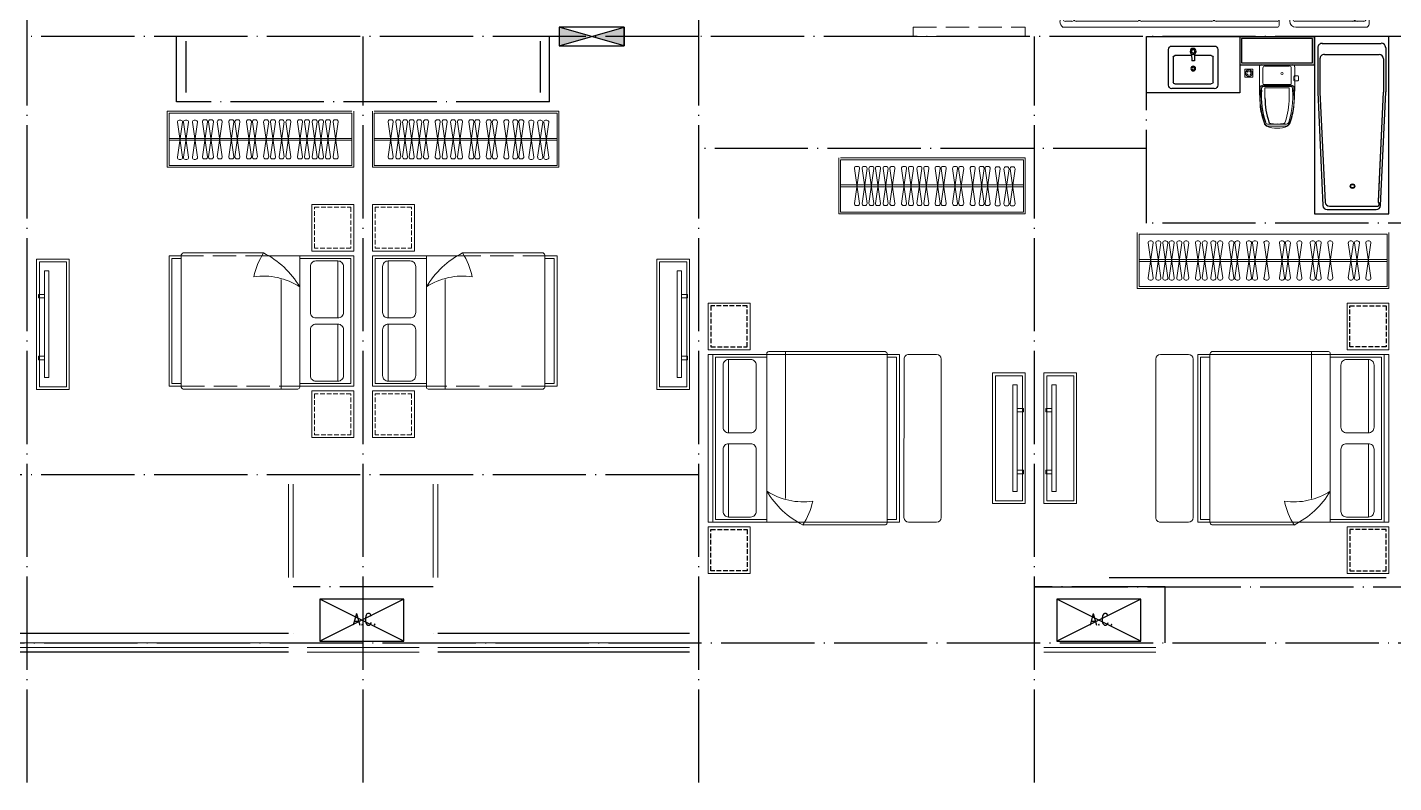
# Model space of a CAD drawing. Extents: x 195225 to 258225, y 4041 to 48538.
# Drawn here: x 220729 to 235379, y 21481 to 29581 of the extents above; entities that cross this region are included whole.
import ezdxf
from ezdxf.enums import TextEntityAlignment as Align

# ---------------------------------------------------------------- set-up
doc = ezdxf.new("R2010")
doc.units = 0
doc.header["$LTSCALE"] = 1000
doc.header["$MEASUREMENT"] = 0
for name, pattern in [('ACAD_ISO02W100', [15, 12, -3]), ('DASH', [0.35, 0.25, -0.1]), ('DOTE', [2.42, 2, -0.2, 0.02, -0.2])]:
    doc.linetypes.add(name, pattern=pattern)
for name, color, linetype in [('14PUB_DIM', 14, 'Continuous'), ('DOTE', 1, 'DOTE'), ('hz', 254, 'Continuous'), ('WALL', 9, 'Continuous'), ('厨卫', 154, 'Continuous'), ('看线', 5, 'Continuous'), ('空调', 8, 'Continuous'), ('管井', 236, 'Continuous'), ('虚线', 251, 'Continuous'), ('轻质隔墙', 143, 'Continuous')]:
    doc.layers.add(name, color=color, linetype=linetype)
for name, color, linetype, lineweight in [('Text-I', 7, 'Continuous', 5), ('五金', 136, 'Continuous', 9), ('家具', 33, 'Continuous', 9), ('房建名称', 7, 'Continuous', 0)]:
    doc.layers.add(name, color=color, linetype=linetype, lineweight=lineweight)
doc.styles.add('C-2007.06.19$0$C-05.28(ok)$0$STANDARD', font='GBENOR', dxfattribs={"bigfont": 'GBCBIG'})
doc.styles.add('DIM_FONT', font='SIMPLEX.shx', dxfattribs={"width": 0.8})

# ---------------------------------------------------------------- blocks, each defined once
blk = doc.blocks.new('XFS')
at = {"layer": '14PUB_DIM'}
blk.add_hatch(color=256, dxfattribs=at).paths.add_polyline_path([(1104652, -51269), (1104452, -51269), (1104652, -51969), (1104452, -51969)])
for p, q in [((1104452, -51969), (1104652, -51269)), ((1104452, -51269), (1104652, -51969))]:
    blk.add_line(p, q, dxfattribs=at)
blk.add_lwpolyline([(1104452, -51969), (1104652, -51969), (1104652, -51269), (1104452, -51269)], close=True, dxfattribs=at)
blk.add_lwpolyline([(1104652, -51269), (1104452, -51269), (1104652, -51969), (1104452, -51969), (1104652, -51269)], dxfattribs=at)
blk = doc.blocks.new('111')
at = {"layer": '空调', "linetype": 'ACAD_ISO02W100'}
for p, q in [((1000, 0), (0, 500)), ((1000, 500), (0, 0))]:
    blk.add_line(p, q, dxfattribs=at)
blk.add_lwpolyline([(0, 500), (0, 0), (1000, 0), (1000, 500)], close=True, dxfattribs=at)
at = {"layer": 'Text-I', "style": 'DIM_FONT', "width": 0.8}
blk.add_text('A.C.', height=140, dxfattribs=at).set_placement((675, 262), align=Align.MIDDLE_RIGHT)
blk = doc.blocks.new('333333333333333333333333')
at = {"layer": '家具'}
for p, q in [((1106032, -52869), (1104052, -52869)), ((1104052, -52869), (1104052, -53469)), ((1106052, -52869), (1106052, -53469)), ((1106032, -52889), (1104072, -52889)), ((1104072, -52889), (1104072, -53449)), ((1104161, -53361), (1104215, -52986)), ((1104161, -52986), (1104215, -53361)), ((1104196, -52964), (1104181, -52964)), ((1104226, -53361), (1104280, -52986)), ((1104226, -52986), (1104280, -53361)), ((1104260, -52964), (1104246, -52964)), ((1104321, -53361), (1104375, -52986)), ((1104321, -52986), (1104375, -53361)), ((1104355, -52964), (1104341, -52964)), ((1104429, -53356), (1104483, -52981)), ((1104429, -52981), (1104483, -53356)), ((1104463, -52959), (1104449, -52959)), ((1104493, -53356), (1104547, -52981)), ((1104493, -52981), (1104547, -53356)), ((1104527, -52959), (1104513, -52959)), ((1104588, -53356), (1104642, -52981)), ((1104588, -52981), (1104642, -53356)), ((1104622, -52959), (1104608, -52959)), ((1104712, -53356), (1104766, -52981)), ((1104712, -52981), (1104766, -53356)), ((1104746, -52959), (1104732, -52959)), ((1104777, -53356), (1104831, -52981)), ((1104777, -52981), (1104831, -53356)), ((1104811, -52959), (1104797, -52959)), ((1104900, -53356), (1104954, -52981)), ((1104900, -52981), (1104954, -53356)), ((1104934, -52959), (1104920, -52959)), ((1104964, -53356), (1105018, -52981)), ((1104964, -52981), (1105018, -53356)), ((1104998, -52959), (1104984, -52959)), ((1105085, -53356), (1105139, -52981)), ((1105085, -52981), (1105139, -53356)), ((1105119, -52959), (1105105, -52959)), ((1105159, -53356), (1105213, -52981)), ((1105159, -52981), (1105213, -53356)), ((1105193, -52959), (1105179, -52959)), ((1105250, -53356), (1105304, -52981)), ((1105250, -52981), (1105304, -53356)), ((1105284, -52959), (1105270, -52959)), ((1105324, -53356), (1105378, -52981)), ((1105324, -52981), (1105378, -53356)), ((1105358, -52959), (1105344, -52959)), ((1105449, -53356), (1105503, -52981)), ((1105449, -52981), (1105503, -53356)), ((1105483, -52959), (1105468, -52959)), ((1105523, -53356), (1105577, -52981)), ((1105523, -52981), (1105577, -53356)), ((1105557, -52959), (1105543, -52959)), ((1105604, -53356), (1105658, -52981)), ((1105604, -52981), (1105658, -53356)), ((1105639, -52959), (1105624, -52959)), ((1105674, -53356), (1105728, -52981)), ((1105674, -52981), (1105728, -53356)), ((1105708, -52959), (1105694, -52959)), ((1105748, -53356), (1105802, -52981)), ((1105748, -52981), (1105802, -53356)), ((1105782, -52959), (1105768, -52959)), ((1105829, -53356), (1105883, -52981)), ((1105829, -52981), (1105883, -53356)), ((1105864, -52959), (1105849, -52959)), ((1106032, -52889), (1106032, -53449)), ((1106032, -53159), (1104072, -53159)), ((1106032, -53179), (1104072, -53179)), ((1104052, -53469), (1106052, -53469)), ((1106032, -53449), (1104072, -53449)), ((1104196, -53384), (1104181, -53384)), ((1104260, -53384), (1104246, -53384)), ((1104355, -53384), (1104341, -53384)), ((1104463, -53379), (1104449, -53379)), ((1104527, -53379), (1104513, -53379)), ((1104622, -53379), (1104608, -53379)), ((1104746, -53379), (1104732, -53379)), ((1104811, -53379), (1104797, -53379)), ((1104934, -53379), (1104920, -53379)), ((1104998, -53379), (1104984, -53379)), ((1105119, -53379), (1105105, -53379)), ((1105193, -53379), (1105179, -53379)), ((1105284, -53379), (1105270, -53379)), ((1105358, -53379), (1105344, -53379)), ((1105483, -53379), (1105468, -53379)), ((1105557, -53379), (1105543, -53379)), ((1105639, -53379), (1105624, -53379)), ((1105708, -53379), (1105694, -53379)), ((1105782, -53379), (1105768, -53379)), ((1105864, -53379), (1105849, -53379))]:
    blk.add_line(p, q, dxfattribs=at)
for centre, start, end in [((1104181, -52984), 90, 187.5946), ((1104196, -52984), 352.4054, 90), ((1104246, -52984), 90, 187.5946), ((1104260, -52984), 352.4054, 90), ((1104341, -52984), 90, 187.5946), ((1104355, -52984), 352.4054, 90), ((1104449, -52979), 90, 187.5946), ((1104463, -52979), 352.4054, 90), ((1104513, -52979), 90, 187.5946), ((1104527, -52979), 352.4054, 90), ((1104608, -52979), 90, 187.5946), ((1104622, -52979), 352.4054, 90), ((1104732, -52979), 90, 187.5946), ((1104746, -52979), 352.4054, 90), ((1104797, -52979), 90, 187.5946), ((1104811, -52979), 352.4054, 90), ((1104920, -52979), 90, 187.5946), ((1104934, -52979), 352.4054, 90), ((1104984, -52979), 90, 187.5946), ((1104998, -52979), 352.4054, 90), ((1105105, -52979), 90, 187.5946), ((1105119, -52979), 352.4054, 90), ((1105179, -52979), 90, 187.5946), ((1105193, -52979), 352.4054, 90), ((1105270, -52979), 90, 187.5946), ((1105284, -52979), 352.4054, 90), ((1105344, -52979), 90, 187.5946), ((1105358, -52979), 352.4054, 90), ((1105468, -52979), 90, 187.5946), ((1105483, -52979), 352.4054, 90), ((1105543, -52979), 90, 187.5946), ((1105557, -52979), 352.4054, 90), ((1105624, -52979), 90, 187.5946), ((1105639, -52979), 352.4054, 90), ((1105694, -52979), 90, 187.5946), ((1105708, -52979), 352.4054, 90), ((1105768, -52979), 90, 187.5946), ((1105782, -52979), 352.4054, 90), ((1105849, -52979), 90, 187.5946), ((1105864, -52979), 352.4054, 90), ((1104181, -53364), 172.4054, 270), ((1104196, -53364), 270, 7.5946), ((1104246, -53364), 172.4054, 270), ((1104260, -53364), 270, 7.5946), ((1104341, -53364), 172.4054, 270), ((1104355, -53364), 270, 7.5946), ((1104449, -53359), 172.4054, 270), ((1104463, -53359), 270, 7.5946), ((1104513, -53359), 172.4054, 270), ((1104527, -53359), 270, 7.5946), ((1104608, -53359), 172.4054, 270), ((1104622, -53359), 270, 7.5946), ((1104732, -53359), 172.4054, 270), ((1104746, -53359), 270, 7.5946), ((1104797, -53359), 172.4054, 270), ((1104811, -53359), 270, 7.5946), ((1104920, -53359), 172.4054, 270), ((1104934, -53359), 270, 7.5946), ((1104984, -53359), 172.4054, 270), ((1104998, -53359), 270, 7.5946), ((1105105, -53359), 172.4054, 270), ((1105119, -53359), 270, 7.5946), ((1105179, -53359), 172.4054, 270), ((1105193, -53359), 270, 7.5946), ((1105270, -53359), 172.4054, 270), ((1105284, -53359), 270, 7.5946), ((1105344, -53359), 172.4054, 270), ((1105358, -53359), 270, 7.5946), ((1105468, -53359), 172.4054, 270), ((1105483, -53359), 270, 7.5946), ((1105543, -53359), 172.4054, 270), ((1105557, -53359), 270, 7.5946), ((1105624, -53359), 172.4054, 270), ((1105639, -53359), 270, 7.5946), ((1105694, -53359), 172.4054, 270), ((1105708, -53359), 270, 7.5946), ((1105768, -53359), 172.4054, 270), ((1105782, -53359), 270, 7.5946), ((1105849, -53359), 172.4054, 270), ((1105864, -53359), 270, 7.5946)]:
    blk.add_arc(centre, 20, start, end, dxfattribs=at)
blk = doc.blocks.new('A$C72813290')
at = {"layer": '家具'}
for p, q in [((579, 1950), (0, 1950)), ((0, 550), (0, 1950)), ((30, 580), (30, 1920)), ((579, 1920), (30, 1920)), ((579, 550), (579, 1960)), ((1830, 1980), (599, 1980)), ((779, 803), (779, 1980)), ((1850, 550), (1850, 1950)), ((1850, 1950), (1980, 1950)), ((1850, 1920), (1950, 1920)), ((1950, 580), (1950, 1920)), ((1980, 550), (1980, 1950)), ((170, 1895), (170, 1283)), ((170, 605), (170, 1217)), ((912, 550), (0, 550)), ((579, 580), (30, 580)), ((1830, 520), (967, 520)), ((1850, 580), (1950, 580)), ((1850, 550), (1980, 550))]:
    blk.add_line(p, q, dxfattribs=at)
at = {"layer": '家具', "linetype": 'DASH'}
for p, q in [((1850, 1950), (579, 1950)), ((912, 550), (1850, 550))]:
    blk.add_line(p, q, dxfattribs=at)
at = {"layer": '家具'}
for points in [[(450, 2500), (0, 2500), (0, 2000), (450, 2000), (450, 2500), (370, 2500)], [(450, 0), (0, 0), (0, 500), (450, 500), (450, 0), (370, 0)]]:
    blk.add_lwpolyline(points, dxfattribs=at)
at = {"layer": '家具', "linetype": 'DASH', "ltscale": 0.2}
for points in [[(420, 2470), (30, 2470), (30, 2030), (420, 2030)], [(420, 30), (30, 30), (30, 470), (420, 470)]]:
    blk.add_lwpolyline(points, close=True, dxfattribs=at)
at = {"layer": '家具'}
for points in [[(170, 1895), (405, 1895, -0.414214), (465, 1835), (465, 1343, -0.414214), (405, 1283), (170, 1283, -0.414214), (110, 1343), (110, 1835, -0.414214)], [(170, 605), (405, 605, 0.414214), (465, 665), (465, 1157, 0.414214), (405, 1217), (170, 1217, 0.414214), (110, 1157), (110, 665, 0.414214)]]:
    blk.add_lwpolyline(points, format="xyb", close=True, dxfattribs=at)
blk.add_lwpolyline([(579, 883, 0.180302), (1071, 775, -0.088637), (967, 520, 28871.271551)], format="xyb", dxfattribs=at)
for centre, radius, start, end in [((599, 1960), 20, 90, 180), ((1819, 1951), 30.7, 357.6884, 69.6917), ((1392, 1363), 944, 210.6075, 243.2773), ((1819, 549), 30.7, 290.3566, 2.3152)]:
    blk.add_arc(centre, radius, start, end, dxfattribs=at)
blk = doc.blocks.new('ff2')
at = {"layer": '家具'}
for p, q in [((1371304, 380745), (1371304, 380145)), ((1371324, 380725), (1373984, 380725)), ((1371324, 380725), (1371324, 380165)), ((1371476, 380257), (1371422, 380632)), ((1371476, 380632), (1371422, 380257)), ((1371442, 380655), (1371457, 380655)), ((1371558, 380257), (1371504, 380632)), ((1371558, 380632), (1371504, 380257)), ((1371524, 380655), (1371538, 380655)), ((1371632, 380257), (1371578, 380632)), ((1371632, 380632), (1371578, 380257)), ((1371598, 380655), (1371612, 380655)), ((1371701, 380257), (1371647, 380632)), ((1371701, 380632), (1371647, 380257)), ((1371667, 380655), (1371682, 380655)), ((1371783, 380257), (1371729, 380632)), ((1371783, 380632), (1371729, 380257)), ((1371749, 380655), (1371763, 380655)), ((1371857, 380257), (1371803, 380632)), ((1371857, 380632), (1371803, 380257)), ((1371823, 380655), (1371837, 380655)), ((1371982, 380257), (1371928, 380632)), ((1371982, 380632), (1371928, 380257)), ((1371948, 380655), (1371962, 380655)), ((1372056, 380257), (1372002, 380632)), ((1372056, 380632), (1372002, 380257)), ((1372022, 380655), (1372036, 380655)), ((1372147, 380257), (1372093, 380632)), ((1372147, 380632), (1372093, 380257)), ((1372113, 380655), (1372127, 380655)), ((1372221, 380257), (1372167, 380632)), ((1372221, 380632), (1372167, 380257)), ((1372187, 380655), (1372201, 380655)), ((1372342, 380257), (1372288, 380632)), ((1372342, 380632), (1372288, 380257)), ((1372308, 380655), (1372322, 380655)), ((1372406, 380257), (1372352, 380632)), ((1372406, 380632), (1372352, 380257)), ((1372372, 380655), (1372386, 380655)), ((1372529, 380257), (1372475, 380632)), ((1372529, 380632), (1372475, 380257)), ((1372495, 380655), (1372509, 380655)), ((1372594, 380257), (1372540, 380632)), ((1372594, 380632), (1372540, 380257)), ((1372559, 380655), (1372574, 380655)), ((1372718, 380257), (1372664, 380632)), ((1372718, 380632), (1372664, 380257)), ((1372683, 380655), (1372698, 380655)), ((1372883, 380257), (1372829, 380632)), ((1372883, 380632), (1372829, 380257)), ((1372849, 380655), (1372863, 380655)), ((1372947, 380257), (1372893, 380632)), ((1372947, 380632), (1372893, 380257)), ((1372913, 380655), (1372927, 380655)), ((1373071, 380257), (1373017, 380632)), ((1373071, 380632), (1373017, 380257)), ((1373037, 380655), (1373051, 380655)), ((1373213, 380257), (1373159, 380632)), ((1373213, 380632), (1373159, 380257)), ((1373179, 380655), (1373193, 380655)), ((1373277, 380257), (1373223, 380632)), ((1373277, 380632), (1373223, 380257)), ((1373243, 380655), (1373257, 380655)), ((1373401, 380257), (1373347, 380632)), ((1373401, 380632), (1373347, 380257)), ((1373367, 380655), (1373381, 380655)), ((1373622, 380257), (1373568, 380632)), ((1373622, 380632), (1373568, 380257)), ((1373588, 380655), (1373602, 380655)), ((1373687, 380257), (1373633, 380632)), ((1373687, 380632), (1373633, 380257)), ((1373652, 380655), (1373667, 380655)), ((1373811, 380257), (1373757, 380632)), ((1373811, 380632), (1373757, 380257)), ((1373776, 380655), (1373791, 380655)), ((1373984, 380725), (1373984, 380165)), ((1374004, 380745), (1374004, 380145)), ((1371324, 380455), (1373984, 380455)), ((1371324, 380435), (1373984, 380435)), ((1371442, 380235), (1371457, 380235)), ((1371524, 380235), (1371538, 380235)), ((1371598, 380235), (1371612, 380235)), ((1371667, 380235), (1371682, 380235)), ((1371749, 380235), (1371763, 380235)), ((1371823, 380235), (1371837, 380235)), ((1371948, 380235), (1371962, 380235)), ((1372022, 380235), (1372036, 380235)), ((1372113, 380235), (1372127, 380235)), ((1372187, 380235), (1372201, 380235)), ((1372308, 380235), (1372322, 380235)), ((1372372, 380235), (1372386, 380235)), ((1372495, 380235), (1372509, 380235)), ((1372559, 380235), (1372574, 380235)), ((1372683, 380235), (1372698, 380235)), ((1372849, 380235), (1372863, 380235)), ((1372913, 380235), (1372927, 380235)), ((1373037, 380235), (1373051, 380235)), ((1373179, 380235), (1373193, 380235)), ((1373243, 380235), (1373257, 380235)), ((1373367, 380235), (1373381, 380235)), ((1373588, 380235), (1373602, 380235)), ((1373652, 380235), (1373667, 380235)), ((1373776, 380235), (1373791, 380235)), ((1374004, 380145), (1371304, 380145)), ((1371324, 380165), (1373984, 380165))]:
    blk.add_line(p, q, dxfattribs=at)
for centre, start, end in [((1371442, 380635), 90, 187.5946), ((1371457, 380635), 352.4054, 90), ((1371524, 380635), 90, 187.5946), ((1371538, 380635), 352.4054, 90), ((1371598, 380635), 90, 187.5946), ((1371612, 380635), 352.4054, 90), ((1371667, 380635), 90, 187.5946), ((1371682, 380635), 352.4054, 90), ((1371749, 380635), 90, 187.5946), ((1371763, 380635), 352.4054, 90), ((1371823, 380635), 90, 187.5946), ((1371837, 380635), 352.4054, 90), ((1371948, 380635), 90, 187.5946), ((1371962, 380635), 352.4054, 90), ((1372022, 380635), 90, 187.5946), ((1372036, 380635), 352.4054, 90), ((1372113, 380635), 90, 187.5946), ((1372127, 380635), 352.4054, 90), ((1372187, 380635), 90, 187.5946), ((1372201, 380635), 352.4054, 90), ((1372308, 380635), 90, 187.5946), ((1372322, 380635), 352.4054, 90), ((1372372, 380635), 90, 187.5946), ((1372386, 380635), 352.4054, 90), ((1372495, 380635), 90, 187.5946), ((1372509, 380635), 352.4054, 90), ((1372559, 380635), 90, 187.5946), ((1372574, 380635), 352.4054, 90), ((1372683, 380635), 90, 187.5946), ((1372698, 380635), 352.4054, 90), ((1372849, 380635), 90, 187.5946), ((1372863, 380635), 352.4054, 90), ((1372913, 380635), 90, 187.5946), ((1372927, 380635), 352.4054, 90), ((1373037, 380635), 90, 187.5946), ((1373051, 380635), 352.4054, 90), ((1373179, 380635), 90, 187.5946), ((1373193, 380635), 352.4054, 90), ((1373243, 380635), 90, 187.5946), ((1373257, 380635), 352.4054, 90), ((1373367, 380635), 90, 187.5946), ((1373381, 380635), 352.4054, 90), ((1373588, 380635), 90, 187.5946), ((1373602, 380635), 352.4054, 90), ((1373652, 380635), 90, 187.5946), ((1373667, 380635), 352.4054, 90), ((1373776, 380635), 90, 187.5946), ((1373791, 380635), 352.4054, 90), ((1371442, 380255), 172.4054, 270), ((1371457, 380255), 270, 7.5946), ((1371524, 380255), 172.4054, 270), ((1371538, 380255), 270, 7.5946), ((1371598, 380255), 172.4054, 270), ((1371612, 380255), 270, 7.5946), ((1371667, 380255), 172.4054, 270), ((1371682, 380255), 270, 7.5946), ((1371749, 380255), 172.4054, 270), ((1371763, 380255), 270, 7.5946), ((1371823, 380255), 172.4054, 270), ((1371837, 380255), 270, 7.5946), ((1371948, 380255), 172.4054, 270), ((1371962, 380255), 270, 7.5946), ((1372022, 380255), 172.4054, 270), ((1372036, 380255), 270, 7.5946), ((1372113, 380255), 172.4054, 270), ((1372127, 380255), 270, 7.5946), ((1372187, 380255), 172.4054, 270), ((1372201, 380255), 270, 7.5946), ((1372308, 380255), 172.4054, 270), ((1372322, 380255), 270, 7.5946), ((1372372, 380255), 172.4054, 270), ((1372386, 380255), 270, 7.5946), ((1372495, 380255), 172.4054, 270), ((1372509, 380255), 270, 7.5946), ((1372559, 380255), 172.4054, 270), ((1372574, 380255), 270, 7.5946), ((1372683, 380255), 172.4054, 270), ((1372698, 380255), 270, 7.5946), ((1372849, 380255), 172.4054, 270), ((1372863, 380255), 270, 7.5946), ((1372913, 380255), 172.4054, 270), ((1372927, 380255), 270, 7.5946), ((1373037, 380255), 172.4054, 270), ((1373051, 380255), 270, 7.5946), ((1373179, 380255), 172.4054, 270), ((1373193, 380255), 270, 7.5946), ((1373243, 380255), 172.4054, 270), ((1373257, 380255), 270, 7.5946), ((1373367, 380255), 172.4054, 270), ((1373381, 380255), 270, 7.5946), ((1373588, 380255), 172.4054, 270), ((1373602, 380255), 270, 7.5946), ((1373652, 380255), 172.4054, 270), ((1373667, 380255), 270, 7.5946), ((1373776, 380255), 172.4054, 270), ((1373791, 380255), 270, 7.5946)]:
    blk.add_arc(centre, 20, start, end, dxfattribs=at)
blk = doc.blocks.new('A$C2FB07499')
at = {"layer": '家具', "ltscale": 0.5}
blk.add_lwpolyline([(500, 300), (150, 300), (150, 1700), (500, 1700)], close=True, dxfattribs=at)
at = {"layer": '家具', "ltscale": 40}
for points in [[(470, 330), (180, 330), (180, 1670), (470, 1670)], [(368, 1572), (415, 1572), (415, 428), (368, 428)], [(415, 1381), (480, 1381), (480, 1343), (415, 1343)], [(415, 717), (480, 717), (480, 679), (415, 679)]]:
    blk.add_lwpolyline(points, close=True, dxfattribs=at)
blk = doc.blocks.new('A$C31D9048E')
at = {"layer": '家具'}
for p, q in [((629, 2350), (0, 2350)), ((0, 550), (0, 2350)), ((50, 550), (50, 2350)), ((629, 550), (629, 2360)), ((1920, 2350), (629, 2350)), ((1900, 2380), (649, 2380)), ((829, 803), (829, 2380)), ((1920, 550), (1920, 2350)), ((1920, 2350), (2050, 2350)), ((2050, 550), (2050, 2350)), ((2150, 2350), (2450, 2350)), ((80, 580), (80, 2320)), ((629, 2320), (80, 2320)), ((220, 2295), (220, 1508)), ((1920, 2320), (2020, 2320)), ((2020, 580), (2020, 2320)), ((2100, 600), (2100, 2300)), ((2500, 600), (2500, 2300)), ((220, 605), (220, 1392)), ((962, 550), (0, 550)), ((629, 580), (80, 580)), ((962, 550), (1920, 550)), ((1900, 520), (1017, 520)), ((1920, 580), (2020, 580)), ((1920, 550), (2050, 550)), ((2150, 550), (2450, 550))]:
    blk.add_line(p, q, dxfattribs=at)
for points in [[(450, 2900), (0, 2900), (0, 2400), (450, 2400), (450, 2900), (370, 2900)], [(450, 0), (0, 0), (0, 500), (450, 500), (450, 0), (370, 0)]]:
    blk.add_lwpolyline(points, dxfattribs=at)
for points in [[(220, 2295), (455, 2295, -0.414214), (515, 2235), (515, 1568, -0.414214), (455, 1508), (220, 1508, -0.414214), (160, 1568), (160, 2235, -0.414214)], [(220, 605), (455, 605, 0.414214), (515, 665), (515, 1332, 0.414214), (455, 1392), (220, 1392, 0.414214), (160, 1332), (160, 665, 0.414214)]]:
    blk.add_lwpolyline(points, format="xyb", close=True, dxfattribs=at)
blk.add_lwpolyline([(629, 883, 0.180302), (1121, 775, -0.088637), (1017, 520, 28871.271551)], format="xyb", dxfattribs=at)
for centre, radius, start, end in [((649, 2360), 20, 90, 180), ((1889, 2351), 30.7, 357.6884, 69.6917), ((2150, 2300), 50, 90, 180), ((2450, 2300), 50, 0, 90), ((1442, 1363), 944, 210.6075, 243.2773), ((2150, 600), 50, 180, 270), ((2450, 600), 50, 270, 0), ((1889, 549), 30.7, 290.3566, 2.3152)]:
    blk.add_arc(centre, radius, start, end, dxfattribs=at)
at = {"layer": '虚线', "linetype": 'DASH', "ltscale": 0.2}
for points in [[(420, 2870), (30, 2870), (30, 2430), (420, 2430)], [(420, 30), (30, 30), (30, 470), (420, 470)]]:
    blk.add_lwpolyline(points, close=True, dxfattribs=at)
blk = doc.blocks.new('A$C25AA54E1')
at = {"ltscale": 20}
for p, q in [((918, 3081), (3211, 3081)), ((3413, 3081), (4163, 3081)), ((884, 2199), (884, 3017)), ((3234, 2997), (3234, 3061)), ((3234, 2234), (3234, 2996)), ((3347, 3015), (3347, 1617)), ((4198, 3046), (4198, 1539)), ((1712, 2211), (1057, 2211)), ((3212, 2211), (1757, 2211)), ((1012, 2176), (906, 2176)), ((1, 1972), (0, 511)), ((883, 2042), (71, 2042)), ((906, 1914), (906, 2019)), ((871, 614), (872, 1868)), ((1443, 1750), (2878, 1750)), ((1443, 728), (1443, 1750)), ((2878, 1750), (2878, 728)), ((4024, 1551), (3413, 1551)), ((4047, 1574), (4047, 1539)), ((4175, 1516), (4070, 1516)), ((3325, 1234), (3325, 597)), ((4110, 1300), (3391, 1300)), ((4176, 597), (4176, 1234)), ((2878, 728), (1443, 728)), ((882, 440), (70, 440)), ((905, 463), (905, 568)), ((3391, 531), (4110, 531))]:
    blk.add_line(p, q, dxfattribs=at)
for p, q in [((918, 2994), (918, 2234)), ((1011, 3017), (942, 3017)), ((1034, 2994), (1034, 2234)), ((1711, 3017), (1058, 3017)), ((1734, 2996), (1734, 2234)), ((2511, 3017), (1758, 3017)), ((2534, 2996), (2534, 2234)), ((3211, 3017), (2558, 3017)), ((3380, 2996), (3380, 1606)), ((4070, 3017), (3403, 3017)), ((4047, 2994), (4047, 1574)), ((4140, 3017), (4070, 3017)), ((4163, 2994), (4163, 1574)), ((3211, 2846), (1058, 2846)), ((4025, 2846), (3403, 2846)), ((781, 2780), (884, 2780)), ((781, 2709), (884, 2709)), ((536, 2283), (536, 2042)), ((606, 2283), (606, 2042)), ((941, 2211), (1012, 2211)), ((603, 2178), (536, 2178)), ((64, 1915), (65, 1985)), ((65, 1869), (64, 1915)), ((88, 2008), (848, 2007)), ((503, 2041), (503, 2042)), ((871, 1984), (871, 1914)), ((64, 569), (65, 1872)), ((87, 1892), (849, 1891)), ((87, 1892), (849, 1891)), ((88, 1892), (848, 1891)), ((236, 592), (236, 1892)), ((293, 592), (293, 1892)), ((1476, 1717), (2845, 1717)), ((1476, 761), (1476, 1717)), ((2845, 1717), (2845, 761)), ((4047, 1584), (3402, 1584)), ((3860, 1302), (3860, 1551)), ((3876, 1551), (3876, 1303)), ((3918, 1551), (3918, 1302)), ((3930, 1300), (3930, 1551)), ((4140, 1551), (4070, 1551)), ((65, 1242), (871, 1241)), ((3360, 1234), (3360, 597)), ((4110, 1265), (3391, 1265)), ((4141, 597), (4141, 1234)), ((2845, 761), (1476, 761)), ((87, 592), (848, 591)), ((64, 499), (64, 569)), ((87, 476), (848, 475)), ((536, 440), (536, 0)), ((561, 440), (561, 0)), ((603, 440), (603, 128)), ((606, 440), (606, 70)), ((871, 498), (871, 568)), ((3391, 566), (4110, 566)), ((3860, 70), (3860, 531)), ((3930, 507), (3860, 507)), ((3918, 465), (3860, 465)), ((3876, 531), (3876, 0)), ((3918, 531), (3918, 128)), ((3930, 0), (3930, 531)), ((3930, 416), (3860, 416)), ((3930, 374), (3860, 374)), ((3918, 297), (3860, 297)), ((606, 292), (536, 292)), ((603, 250), (536, 250)), ((606, 208), (536, 208)), ((606, 158), (536, 158)), ((3930, 255), (3860, 255)), ((3930, 213), (3860, 213)), ((3918, 171), (3860, 171)), ((606, 116), (536, 116)), ((606, 74), (536, 74)), ((1105, 44), (536, 44)), ((606, 86), (603, 86)), ((606, 70), (3860, 70)), ((686, 70), (686, 0)), ((728, 70), (728, 0)), ((770, 70), (770, 0)), ((812, 70), (812, 0)), ((938, 70), (938, 0)), ((979, 70), (979, 0)), ((1021, 70), (1021, 0)), ((1063, 70), (1063, 0)), ((1189, 70), (1189, 0)), ((1231, 70), (1231, 0)), ((1273, 70), (1273, 0)), ((1314, 70), (1314, 0)), ((1440, 70), (1440, 0)), ((2310, 44), (1440, 44)), ((1482, 70), (1482, 0)), ((1574, 70), (1574, 0)), ((1616, 70), (1616, 0)), ((1741, 70), (1741, 0)), ((1993, 70), (1993, 0)), ((2035, 70), (2035, 0)), ((2076, 70), (2076, 0)), ((2118, 70), (2118, 0)), ((2394, 70), (2394, 0)), ((2436, 70), (2436, 0)), ((2478, 70), (2478, 0)), ((2520, 70), (2520, 0)), ((2645, 70), (2645, 0)), ((3365, 44), (2645, 44)), ((2687, 70), (2687, 0)), ((3198, 70), (3198, 0)), ((3240, 70), (3240, 0)), ((3281, 70), (3281, 0)), ((3323, 70), (3323, 0)), ((3449, 70), (3449, 0)), ((3491, 70), (3491, 0)), ((3533, 70), (3533, 0)), ((3575, 70), (3575, 0)), ((3750, 70), (3750, 0)), ((3930, 44), (3750, 44)), ((3792, 70), (3792, 0)), ((3834, 70), (3834, 0)), ((3930, 122), (3860, 122)), ((3930, 86), (3918, 86)), ((536, 0), (3930, 0))]:
    blk.add_line(p, q)
blk.add_lwpolyline([(781, 2895), (781, 2199), (85, 2199), (85, 2895)], close=True, dxfattribs=at)
blk.add_lwpolyline([(698, 2812), (698, 2282), (169, 2282), (169, 2812)], close=True)
at = {"ltscale": 20, "extrusion": (0, 0, -1)}
for centre, major_axis, ratio, start_param, end_param in [((953, 3021), (-49.4, 49.4), 1, 5.45018, 6.544088), ((3211, 3058), (16.4, 16.4), 1, -0.785398, 0.696689), ((4163, 3046), (24.6, 24.6), 1, -0.785398, 0.785398), ((906, 2199), (16.2, 16.2), 1, 2.356194, 3.926991), ((1012, 2234), (-16.2, 16.2), 1, 2.356194, 3.926991), ((1012, 2193), (12.7, 12.7), 0.942987, -0.815786, 2.325807), ((1057, 2234), (-16.2, 16.2), 1, 3.926991, 5.497787), ((1712, 2234), (-16.2, 16.2), 1, 2.356194, 3.926991), ((1757, 2234), (16.2, 16.2), 1, 2.356194, 3.926991), ((2512, 2234), (-16.2, 16.2), 1, 2.356194, 3.926991), ((2557, 2234), (16.2, 16.2), 1, 2.356194, 3.926991), ((3212, 2234), (-16.2, 16.2), 1, 2.356194, 3.926991), ((4024, 1574), (16.2, 16.2), 1, 0.785398, 2.356194), ((4175, 1539), (-16.2, 16.2), 1, 2.356194, 3.926991)]:
    blk.add_ellipse(centre, major_axis=major_axis, ratio=ratio, start_param=start_param, end_param=end_param, dxfattribs=at)
at = {"ltscale": 20}
for centre, major_axis, ratio, start_param, end_param in [((3413, 3015), (-46.6, 46.6), 1, -0.785398, 0.785398), ((71, 1972), (49.7, 49.7), 1, 0.785398, 2.356194), ((848, 1914), (-16.2, 16.2), 1, 2.355029, 3.925825), ((889, 1914), (12.4, 12.4), 0.984307, 2.347446, 5.489038), ((883, 2019), (-16.2, 16.2), 1, 3.925825, 5.496622), ((849, 1868), (16.2, 16.2), 1, 5.496622, 7.067418), ((849, 1868), (16.2, 16.2), 1, 5.496622, 7.067418), ((3413, 1617), (46.6, 46.6), 1, 2.356194, 3.926991), ((4070, 1539), (16.2, 16.2), 1, 2.356194, 3.926991), ((3391, 1234), (-46.6, 46.6), 1, -0.785398, 0.785398), ((4110, 1234), (46.6, 46.6), 1, 5.497787, 7.068583), ((848, 614), (-16.2, 16.2), 1, 2.355029, 3.925825), ((848, 568), (-16.2, 16.2), 1, 3.925825, 5.496622), ((3391, 597), (46.6, 46.6), 1, 2.356194, 3.926991), ((4110, 597), (-46.6, 46.6), 1, 2.356194, 3.926991), ((70, 511), (49.7, 49.7), 1, 2.356194, 3.926991), ((888, 568), (12.4, 12.4), 0.984309, -0.794147, 2.347446), ((882, 463), (-16.2, 16.2), 1, 2.355029, 3.925825)]:
    blk.add_ellipse(centre, major_axis=major_axis, ratio=ratio, start_param=start_param, end_param=end_param, dxfattribs=at)
at = {"extrusion": (0, 0, -1)}
for centre, major_axis, start_param, end_param in [((942, 2994), (16.4, 16.4), 3.926991, 5.497787), ((1011, 2994), (16.4, 16.4), -0.785398, 0.785398), ((1058, 2994), (16.4, 16.4), 3.926991, 5.497787), ((1711, 2994), (-16.4, 16.4), 0.785398, 2.267485), ((1758, 2994), (16.4, 16.4), 4.0157, 5.497787), ((2511, 2994), (-16.4, 16.4), 0.785398, 2.267485), ((2558, 2994), (16.4, 16.4), 4.0157, 5.497787), ((3211, 2994), (-16.4, 16.4), 0.785398, 2.267485), ((3403, 2994), (16.4, 16.4), 4.0157, 5.497787), ((4023, 2994), (16.4, 16.4), -0.785398, 0.785398), ((4070, 2994), (-16.4, 16.4), 5.497787, 7.068583), ((4140, 2994), (16.4, 16.4), -0.785398, 0.785398), ((1058, 2869), (-16.4, 16.4), 3.926991, 5.409078), ((3211, 2822), (16.4, 16.4), -0.785398, 0.696689), ((3403, 2869), (-16.4, 16.4), 3.926991, 5.409078), ((4025, 2822), (-16.4, 16.4), 0.785398, 2.267485), ((941, 2234), (16.2, 16.2), 2.356194, 3.926991), ((4070, 1574), (16.2, 16.2), 2.356194, 3.926991), ((4140, 1574), (-16.2, 16.2), 2.356194, 3.926991)]:
    blk.add_ellipse(centre, major_axis=major_axis, ratio=1, start_param=start_param, end_param=end_param, dxfattribs=at)
for centre, major_axis, start_param, end_param in [((1058, 2822), (16.4, 16.4), 0.785398, 2.267485), ((3211, 2869), (16.4, 16.4), 3.926991, 5.409078), ((3403, 2822), (16.4, 16.4), 0.785398, 2.267485), ((4025, 2869), (16.4, 16.4), 3.926991, 5.409078), ((88, 1915), (16.4, 16.4), 2.355029, 3.925825), ((88, 1985), (-16.4, 16.4), -0.786564, 0.784233), ((89, 1915), (-16.4, 16.4), 0.784233, 2.266319), ((89, 1915), (-16.4, 16.4), 0.784233, 2.266319), ((848, 1985), (16.2, 16.2), 5.496622, 7.067418), ((88, 1869), (-16.4, 16.4), -0.786564, 0.784233), ((89, 1869), (-16.4, 16.4), -0.697854, 0.784233), ((89, 1869), (16.4, 16.4), 0.872942, 2.355029), ((3402, 1606), (15.5, 15.5), 2.356194, 3.926991), ((3391, 1234), (-22, 22), -0.785398, 0.785398), ((4110, 1234), (22, 22), 5.497787, 7.068583), ((87, 615), (16.4, 16.4), 2.355029, 3.925825), ((87, 569), (-16.4, 16.4), -0.786564, 0.784233), ((3391, 597), (22, 22), 2.356194, 3.926991), ((4110, 597), (-22, 22), 2.356194, 3.926991), ((87, 499), (-16.4, 16.4), 0.784233, 2.355029), ((848, 498), (-16.2, 16.2), 2.355029, 3.925825)]:
    blk.add_ellipse(centre, major_axis=major_axis, ratio=1, start_param=start_param, end_param=end_param)
blk = doc.blocks.new('ma2')
at = {"layer": '厨卫', "color": 0}
for centre, radius, start, end in [((712, -340), 881, 175.7103, 198.2941), ((704, -353), 834, 180.1819, 198.4973)]:
    blk.add_arc(centre, radius, start, end, dxfattribs=at)
at = {"layer": '家具', "color": 0}
for p, q in [((0, 0), (-166, 0)), ((0, 0), (166, 0)), ((-189, -22), (-189, -274)), ((-153, -36), (-153, -198)), ((0, -14), (-130, -14)), ((0, -14), (130, -14)), ((153, -36), (153, -198)), ((180, -125), (180, -165)), ((192, -118), (187, -118)), ((189, -22), (189, -122)), ((189, -121), (189, -130)), ((189, -137), (189, -146)), ((192, -118), (222, -118)), ((230, -125), (230, -165)), ((-180, -230), (-139, -212)), ((-180, -230), (-180, -316)), ((-180, -230), (0, -230)), ((-176, -279), (-176, -280)), ((-166, -274), (-171, -274)), ((-166, -253), (-166, -274)), ((-148, -235), (0, -235)), ((-139, -212), (0, -212)), ((-130, -220), (0, -220)), ((-130, -250), (-130, -356)), ((0, -247), (-127, -247)), ((-119, -247), (0, -247)), ((139, -212), (0, -212)), ((130, -220), (0, -220)), ((180, -230), (0, -230)), ((148, -235), (0, -235)), ((119, -247), (0, -247)), ((0, -247), (127, -247)), ((130, -250), (130, -356)), ((180, -230), (139, -212)), ((166, -253), (166, -274)), ((166, -274), (171, -274)), ((176, -279), (176, -280)), ((180, -230), (180, -316)), ((192, -172), (187, -172)), ((189, -153), (189, -162)), ((189, -170), (189, -274)), ((192, -172), (222, -172)), ((-77, -636), (-102, -636)), ((93, -660), (-93, -660)), ((-68, -636), (-77, -636)), ((-68, -636), (0, -636)), ((68, -636), (0, -636)), ((0, -660), (93, -660)), ((68, -636), (77, -636)), ((77, -636), (102, -636))]:
    blk.add_line(p, q, dxfattribs=at)
blk.add_circle((53, -94), 11.4, dxfattribs=at)
for centre, radius, start, end in [((-166, -22), 22.5, 90, 180), ((166, -22), 22.5, 0, 90), ((-130, -36), 22.5, 90, 180), ((130, -36), 22.5, 0, 90), ((187, -125), 7.2, 90, 180), ((222, -125), 7.2, 0, 90), ((6806, -15), 7000, 182.1248, 183.6001), ((316, -367), 499, 170.0177, 190.1149), ((-171, -279), 4.5, 90, 180), ((-148, -253), 18, 90, 180), ((-130, -198), 22.5, 180, 270), ((-127, -250), 3.6, 90, 180), ((-712, -340), 881, 341.7059, 4.2897), ((127, -250), 3.6, 0, 90), ((130, -198), 22.5, 270, 0), ((148, -253), 18, 0, 90), ((171, -279), 4.5, 0, 90), ((-316, -367), 499, 349.8851, 9.9823), ((187, -165), 7.2, 180, 270), ((-6806, -15), 7000, 356.3999, 357.8752), ((222, -165), 7.2, 270, 0), ((-704, -353), 834, 341.5027, 359.8181), ((749, -321), 939, 188.1773, 199.5371), ((594, -353), 776, 187.5237, 201.3401), ((-594, -353), 776, 338.6599, 352.4763), ((-749, -321), 939, 340.4627, 351.8238), ((-123, -630), 13.5, 199.5371, 212.7351), ((-70, -597), 75.7, 212.7351, 236.2527), ((-116, -630), 13.5, 201.3401, 225.0457), ((117, -396), 344, 225.0457, 228.0777), ((-100, -611), 25.3, 193.7471, 265.3876), ((-92, -626), 34, 231.9313, 272.5793), ((-13, -423), 257, 247.1573, 272.879), ((-70, -612), 18, 198.4973, 250.8187), ((-15, -386), 250, 255.8484, 273.4075), ((15, -386), 250, 266.5925, 284.1516), ((13, -423), 257, 267.121, 292.8427), ((70, -612), 18, 289.1813, 341.5027), ((92, -626), 34, 267.4207, 308.0687), ((100, -611), 25.3, 274.6124, 346.2529), ((70, -597), 75.7, 303.7473, 327.2649), ((-117, -396), 344, 311.9223, 314.9543), ((116, -630), 13.5, 314.9543, 338.6599), ((123, -630), 13.5, 327.2649, 340.4629)]:
    blk.add_arc(centre, radius, start, end, dxfattribs=at)
blk = doc.blocks.new('x6')
at = {"layer": '厨卫', "color": 0}
for p, q in [((227, 0), (-227, 0)), ((-265, -38), (-265, -419)), ((-214, -387), (-214, -121)), ((-195, -102), (-16, -102)), ((-19, -57), (-32, -57)), ((-13, -43), (-23, -34)), ((-13, -70), (-22, -80)), ((-16, -84), (-13, -158)), ((0, -38), (0, -24)), ((0, -75), (0, -89)), ((22, -33), (13, -43)), ((23, -79), (13, -70)), ((16, -84), (13, -158)), ((16, -102), (195, -102)), ((19, -57), (32, -57)), ((214, -121), (214, -387)), ((265, -419), (265, -38)), ((-13, -158), (13, -158)), ((195, -406), (-195, -406)), ((-227, -457), (227, -457))]:
    blk.add_line(p, q, dxfattribs=at)
for centre, radius in [((0, -57), 32.3), ((0, -57), 18.8), ((-1, -241), 25.4), ((-1, -241), 16)]:
    blk.add_circle(centre, radius, dxfattribs=at)
for centre, radius, start, end in [((-227, -38), 38.1, 90, 180), ((227, -38), 38.1, 0, 90), ((-195, -121), 19.1, 90, 180), ((195, -121), 19.1, 0, 90), ((-227, -419), 38.1, 180, 270), ((-195, -387), 19.1, 180, 270), ((195, -387), 19.1, 270, 0), ((227, -419), 38.1, 270, 0)]:
    blk.add_arc(centre, radius, start, end, dxfattribs=at)
blk = doc.blocks.new('qqqewere')
at = {"layer": '厨卫'}
for p, q in [((430647, 215956), (430647, 214055)), ((431446, 215956), (430647, 215956)), ((431446, 214055), (431446, 215956)), ((430737, 215866), (430682, 214652)), ((430760, 215831), (430706, 214649)), ((430760, 215819), (430706, 214649)), ((431285, 215873), (430767, 215873)), ((431309, 215908), (430784, 215908)), ((431387, 214649), (431333, 215831)), ((431411, 214652), (431356, 215866)), ((430682, 214174), (430682, 214647)), ((430706, 214293), (430706, 214649)), ((431387, 214293), (431387, 214649)), ((431411, 214174), (431411, 214647)), ((431340, 214245), (430753, 214245)), ((430647, 214055), (431446, 214055)), ((431363, 214127), (430730, 214127))]:
    blk.add_line(p, q, dxfattribs=at)
for radius in [23.8, 19]:
    blk.add_circle((431038, 215659), radius, dxfattribs=at)
for centre, radius, start, end in [((430784, 215861), 47.5, 90, 173.7966), ((430776, 215850), 24.8, 112.5638, 230.6631), ((431285, 215825), 47.5, 6.6325, 90), ((431309, 215861), 47.5, 6.2034, 90), ((430730, 214647), 47.5, 173.7966, 180), ((431363, 214647), 47.5, 0, 6.2034), ((430753, 214293), 47.5, 180, 270), ((431340, 214293), 47.5, 270, 0), ((430730, 214174), 47.5, 180, 270), ((431363, 214174), 47.5, 270, 0)]:
    blk.add_arc(centre, radius, start, end, dxfattribs=at)
at = {"layer": '厨卫', "style": 'C-2007.06.19$0$C-05.28(ok)$0$STANDARD', "text_generation_flag": 4, "width": 0.8, "flags": 9}
for tag in ['YSIZE', 'XSIZE']:
    blk.add_attdef(tag, (431446, 215006), '', height=0.594, dxfattribs=at)
blk = doc.blocks.new('A$C56722DB7')
at = {"layer": '五金', "color": 0}
for points in [[(86, 86), (86, 0), (0, 0), (0, 86)], [(10, 43), (10, 42), (26, 42), (26, 43)], [(20, 66), (19, 65), (30, 54), (31, 55)], [(19, 20), (21, 19), (32, 30), (30, 31)], [(43, 76), (42, 76), (42, 60), (43, 60)], [(43, 10), (44, 10), (44, 26), (43, 26)], [(66, 66), (65, 67), (54, 56), (55, 55)], [(66, 19), (67, 21), (56, 32), (55, 30)], [(76, 43), (76, 44), (60, 44), (60, 43)]]:
    blk.add_lwpolyline(points, close=True, dxfattribs=at)
blk.add_circle((43, 43), 36.6, dxfattribs=at)

msp = doc.modelspace()

# ---------------------------------------------------------------- linework, layer by layer
at = {"layer": 'DOTE', "ltscale": 0.5}
for p, q in [((220729, 21481), (220729, 33681)), ((227929, 21481), (227929, 33681)), ((227929, 29481), (220729, 29481)), ((222329, 28781), (222329, 29481)), ((224329, 21481), (224329, 29481)), ((226329, 28781), (226329, 29483)), ((237529, 29481), (227929, 29481)), ((231529, 21481), (231529, 29481)), ((232729, 27481), (232729, 29481)), ((226329, 28781), (222329, 28781)), ((232729, 28281), (227929, 28281)), ((237529, 27481), (232729, 27481)), ((227929, 24781), (216529, 24781)), ((225079, 23581), (223579, 23581)), ((231529, 23581), (237329, 23581)), ((232929, 23581), (231529, 23581)), ((231529, 22981), (231529, 23581)), ((232929, 22981), (232929, 23581)), ((211229, 22981), (237329, 22981))]:
    msp.add_line(p, q, dxfattribs=at)
at = {"layer": 'WALL'}
for p, q in [((222429, 29433), (222429, 28883)), ((226229, 29433), (226229, 28883))]:
    msp.add_line(p, q, dxfattribs=at)
at = {"layer": '厨卫'}
msp.add_lwpolyline([(232729, 28880), (232729, 28880), (232729, 29481), (233729, 29481), (233729, 28880), (233729, 28880)], close=True, dxfattribs=at)
at = {"layer": '家具', "linetype": 'DASH'}
for p, q in [((230228, 29581), (231429, 29581)), ((230228, 29581), (230228, 29481)), ((230228, 29481), (231429, 29481)), ((231429, 29581), (231429, 29481))]:
    msp.add_line(p, q, dxfattribs=at)
at = {"layer": '家具'}
for p, q in [((223529, 23681), (223529, 24681)), ((223579, 23681), (223579, 24681)), ((225079, 23681), (225079, 24681)), ((225129, 23681), (225129, 24681)), ((223529, 22981), (216629, 22982)), ((223529, 22931), (216629, 22932)), ((223729, 22931), (224929, 22931)), ((223729, 22881), (224929, 22881)), ((227829, 22981), (225129, 22981)), ((227829, 22931), (225129, 22931)), ((231629, 22931), (232829, 22931)), ((231629, 22881), (232829, 22881))]:
    msp.add_line(p, q, dxfattribs=at)
at = {"layer": '看线'}
for p, q in [((232329, 23681), (235299, 23681)), ((223529, 23081), (216629, 23082)), ((223579, 23081), (223579, 23081)), ((225079, 23081), (225079, 23081)), ((227829, 23081), (225129, 23081)), ((223529, 22881), (216629, 22882)), ((227829, 22881), (225129, 22881))]:
    msp.add_line(p, q, dxfattribs=at)
at = {"layer": '管井'}
for points in [[(233729, 29180), (234529, 29180), (234529, 29480), (233729, 29480)], [(233749, 29200), (234509, 29200), (234509, 29460), (233749, 29460)]]:
    msp.add_lwpolyline(points, close=True, dxfattribs=at)

# ---------------------------------------------------------------- block references
at = {"layer": 'hz', "rotation": 90}
msp.add_blockref('XFS', (175161, -1075071), dxfattribs=at)
at = {"layer": '厨卫', "xscale": -1}
msp.add_blockref('x6', (233229, 29380), dxfattribs=at)
at = {"layer": '厨卫'}
msp.add_blockref('ma2', (234129, 29180), dxfattribs=at)
at = {"layer": '厨卫', "rotation": 180}
msp.add_blockref('A$C56722DB7', (233870, 29133), dxfattribs=at)
at = {"layer": '家具', "xscale": -1}
for name, p, rotation in [('A$C25AA54E1', (230918, 32662), 180.0000000400206), ('A$C72813290', (224429, 27681), 179.9999999983324), ('A$C2FB07499', (227329, 27396), 179.999999964982), ('A$C31D9048E', (235329, 23724), 0.0006946632556381616), ('A$C2FB07499', (230929, 26174), 180.0001336172431)]:
    msp.add_blockref(name, p, dxfattribs=dict(at, rotation=rotation))
at = {"layer": '家具'}
for name, p, rotation in [('qqqewere', (665976, 243536), 180), ('A$C72813290', (224229, 27681), 180), ('ff2', (-1138675, -353364), 3.335053305670289e-08), ('A$C2FB07499', (221329, 27396), 180.0000000333505), ('A$C31D9048E', (228029, 23724), 359.9994389189695), ('A$C2FB07499', (232129, 26174), 179.999999964982)]:
    msp.add_blockref(name, p, dxfattribs=dict(at, rotation=rotation))
at = {"layer": '房建名称', "xscale": 0.8999999999068677, "yscale": 0.9000000000232831, "zscale": 0.9}
for p in [(223867, 22997), (231767, 22997)]:
    msp.add_blockref('111', p, dxfattribs=at)
at = {"layer": '轻质隔墙'}
msp.add_blockref('333333333333333333333333', (-881822, 81549), dxfattribs=at)
at = {"layer": '轻质隔墙', "xscale": -1, "rotation": 359.9999999983325}
for p in [(1330481, 81549), (1335481, 81049)]:
    msp.add_blockref('333333333333333333333333', p, dxfattribs=at)

doc.saveas('drawing.dxf')
